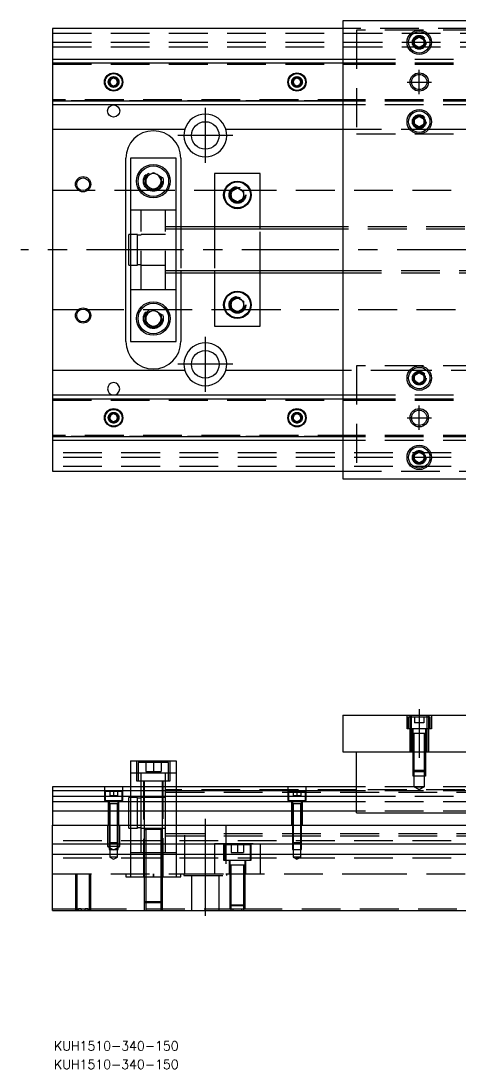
# Model space of a CAD drawing. Extents: x -10 to 545, y -268 to 77.
# Drawn here: x -10.3 to 133.3, y -268.4 to 75 of the extents above; entities that cross this region are included whole.
import ezdxf

# ---------------------------------------------------------------- set-up
doc = ezdxf.new("R2010")
doc.units = 0
doc.linetypes.add('CENTER', pattern=[50.8, 31.75, -6.35, 6.35, -6.35])
doc.linetypes.add('DASHED', pattern=[19.05, 12.7, -6.35])
doc.layers.get('0').update_dxf_attribs({"linetype": 'CONTINUOUS'})
doc.layers.add('CENTER', color=1, linetype='CENTER')
doc.styles.get("Standard").update_dxf_attribs({"font": 'txt.shx', "height": 3, "bigfont": 'bigfont.shx'})

# ---------------------------------------------------------------- blocks, each defined once
blk = doc.blocks.new('*U2')
at = {"color": 7, "linetype": 'CONTINUOUS'}
blk.add_text('KUH1510-340-150', height=3, dxfattribs=at).set_placement((0.51, -268.39))
blk = doc.blocks.new('*U3')
at = {"color": 7, "linetype": 'CONTINUOUS'}
blk.add_text('KUH1510-340-150', height=3, dxfattribs=at).set_placement((0.51, -262.31))

msp = doc.modelspace()

# ---------------------------------------------------------------- linework, layer by layer
at = {"color": 7, "linetype": 'CONTINUOUS'}
for p, q in [((95, 72.5), (0, 72.5)), ((0, 72.5), (0, 62.5)), ((95, 75), (95, -75)), ((245, 75), (95, 75)), ((118.5, 68.866026), (120, 69.73205)), ((118.5, 67.133974), (118.5, 68.866026)), ((120, 69.73205), (121.5, 68.866026)), ((121.5, 68.866026), (121.5, 67.133974)), ((120, 66.26795), (118.5, 67.133974)), ((121.5, 67.133974), (120, 66.26795)), ((0, 62.5), (95, 62.5)), ((0, 62.5), (0, 61.247728)), ((0, 61.247728), (95, 61.247728)), ((0, 61.247728), (0, 48.752272)), ((18.75, 55.721688), (20, 56.443376)), ((18.75, 54.278312), (18.75, 55.721688)), ((20, 56.443376), (21.25, 55.721688)), ((21.25, 55.721688), (21.25, 54.278312)), ((78.75, 55.721688), (80, 56.443376)), ((78.75, 54.278312), (78.75, 55.721688)), ((80, 56.443376), (81.25, 55.721688)), ((81.25, 55.721688), (81.25, 54.278312)), ((20, 53.556624), (18.75, 54.278312)), ((21.25, 54.278312), (20, 53.556624)), ((80, 53.556624), (78.75, 54.278312)), ((81.25, 54.278312), (80, 53.556624)), ((95, 48.752272), (0, 48.752272)), ((0, 48.752272), (0, 47.5)), ((95, 47.5), (0, 47.5)), ((0, 47.5), (0, 39.5)), ((118.5, 42.866026), (120, 43.73205)), ((118.5, 41.133974), (118.5, 42.866026)), ((120, 43.73205), (121.5, 42.866026)), ((121.5, 42.866026), (121.5, 41.133974)), ((0, 39.5), (43.291796, 39.5)), ((0, 39.5), (0, -39.5)), ((56.708204, 39.5), (95, 39.5)), ((120, 40.26795), (118.5, 41.133974)), ((121.5, 41.133974), (120, 40.26795)), ((24, -30), (24, 30)), ((25.5, 30), (25.5, -30)), ((40.5, 30), (25.5, 30)), ((40.5, -30), (40.5, 30)), ((42, 30), (42, 7.5)), ((30.5, 23.943376), (33, 25.386752)), ((33, 25.386752), (35.5, 23.943376)), ((68, 25), (53, 25)), ((53, 25), (53, 7.5)), ((68, 7.5), (68, 25)), ((30.5, 21.056624), (30.5, 23.943376)), ((33, 19.613248), (30.5, 21.056624)), ((35.5, 21.056624), (33, 19.613248)), ((35.5, 23.943376), (35.5, 21.056624)), ((58.5, 19.1547), (60.5, 20.309402)), ((58.5, 16.8453), (58.5, 19.1547)), ((60.5, 20.309402), (62.5, 19.1547)), ((62.5, 19.1547), (62.5, 16.8453)), ((60.5, 15.690598), (58.5, 16.8453)), ((62.5, 16.8453), (60.5, 15.690598)), ((95, 7.5), (40.5, 7.5)), ((25, -5), (25, 5)), ((25.5, 5), (25, 5)), ((25, -5), (25.5, -5)), ((40.5, -7.5), (95, -7.5)), ((42, -7.5), (42, -30)), ((53, -7.5), (53, -25)), ((68, -25), (68, -7.5)), ((58.5, -16.8453), (60.5, -15.690598)), ((58.5, -19.1547), (58.5, -16.8453)), ((60.5, -15.690598), (62.5, -16.8453)), ((62.5, -16.8453), (62.5, -19.1547)), ((30.5, -21.056624), (33, -19.613248)), ((33, -19.613248), (35.5, -21.056624)), ((60.5, -20.309402), (58.5, -19.1547)), ((62.5, -19.1547), (60.5, -20.309402)), ((30.5, -23.943376), (30.5, -21.056624)), ((33, -25.386752), (30.5, -23.943376)), ((35.5, -23.943376), (33, -25.386752)), ((35.5, -21.056624), (35.5, -23.943376)), ((53, -25), (68, -25)), ((25.5, -30), (40.5, -30)), ((43.291796, -39.5), (0, -39.5)), ((0, -39.5), (0, -47.5)), ((95, -39.5), (56.708204, -39.5)), ((118.5, -41.133974), (120, -40.26795)), ((118.5, -42.866026), (118.5, -41.133974)), ((120, -40.26795), (121.5, -41.133974)), ((121.5, -41.133974), (121.5, -42.866026)), ((120, -43.73205), (118.5, -42.866026)), ((121.5, -42.866026), (120, -43.73205)), ((0, -47.5), (95, -47.5)), ((0, -47.5), (0, -48.752272)), ((0, -48.752272), (95, -48.752272)), ((0, -48.752272), (0, -61.247728)), ((18.75, -54.278312), (20, -53.556624)), ((18.75, -55.721688), (18.75, -54.278312)), ((20, -53.556624), (21.25, -54.278312)), ((21.25, -54.278312), (21.25, -55.721688)), ((78.75, -54.278312), (80, -53.556624)), ((78.75, -55.721688), (78.75, -54.278312)), ((80, -53.556624), (81.25, -54.278312)), ((81.25, -54.278312), (81.25, -55.721688)), ((20, -56.443376), (18.75, -55.721688)), ((21.25, -55.721688), (20, -56.443376)), ((80, -56.443376), (78.75, -55.721688)), ((81.25, -55.721688), (80, -56.443376)), ((95, -61.247728), (0, -61.247728)), ((0, -61.247728), (0, -62.5)), ((95, -62.5), (0, -62.5)), ((0, -62.5), (0, -72.5)), ((118.5, -67.133974), (120, -66.26795)), ((118.5, -68.866026), (118.5, -67.133974)), ((120, -66.26795), (121.5, -67.133974)), ((121.5, -67.133974), (121.5, -68.866026)), ((120, -69.73205), (118.5, -68.866026)), ((121.5, -68.866026), (120, -69.73205)), ((0, -72.5), (95, -72.5)), ((95, -75), (245, -75)), ((95, -152.45), (245, -152.45)), ((95, -152.45), (95, -164.45)), ((95, -164.45), (245, -164.45)), ((99.5, -184.45), (99.5, -164.45)), ((25.5, -167.45), (25.5, -175.95)), ((25.5, -167.45), (40.5, -167.45)), ((40.5, -167.45), (40.5, -175.95)), ((99.5, -175.95), (0, -175.95)), ((0, -175.95), (0, -177.202272)), ((0, -177.202272), (0, -178.97668)), ((99.5, -177.202272), (0, -177.202272)), ((0, -178.97668), (99.5, -178.97668)), ((0, -178.97668), (0, -180.873076)), ((99.5, -180.873076), (0, -180.873076)), ((0, -180.873076), (0, -183.927372)), ((99.5, -183.927372), (0, -183.927372)), ((0, -183.927372), (0, -188.45)), ((99.5, -184.45), (140.5, -184.45)), ((0, -194.75), (0, -188.45)), ((0, -188.45), (340, -188.45)), ((340, -194.75), (0, -194.75)), ((0, -198.15), (0, -194.75)), ((0, -216.45), (0, -198.15)), ((340, -198.15), (0, -198.15)), ((0, -216.45), (340, -216.45))]:
    msp.add_line(p, q, dxfattribs=at)
at = {"color": 3, "linetype": 'DASHED'}
for p, q in [((158.000006, 72.5), (95, 72.5)), ((0, 71), (340, 71)), ((140.5, 72), (99.5, 72)), ((99.5, 72), (99.5, 38)), ((0, 68), (340, 68)), ((0, 66.5), (340, 66.5)), ((121.973226, 68.326156), (122, 68)), ((95, 62.5), (99.5, 62.5)), ((99.5, 62.5), (140.5, 62.5)), ((0, 61.1147), (95, 61.1147)), ((0, 61.1), (99.5, 61.1)), ((0, 60.8), (99.5, 60.8)), ((95, 61.247728), (99.5, 61.247728)), ((95, 61.1147), (99.5, 61.1147)), ((99.5, 61.247728), (140.5, 61.247728)), ((99.5, 61.1147), (140.5, 61.1147)), ((99.5, 61.1), (140.5, 61.1)), ((99.5, 60.8), (140.5, 60.8)), ((21.477374, 55.25955), (21.5, 55)), ((81.477374, 55.25955), (81.5, 55)), ((99.5, 49.2), (0, 49.2)), ((99.5, 48.9), (0, 48.9)), ((95, 48.8853), (0, 48.8853)), ((99.5, 48.8853), (95, 48.8853)), ((99.5, 48.752272), (95, 48.752272)), ((140.5, 49.2), (99.5, 49.2)), ((140.5, 48.9), (99.5, 48.9)), ((140.5, 48.8853), (99.5, 48.8853)), ((140.5, 48.752272), (99.5, 48.752272)), ((99.5, 47.5), (95, 47.5)), ((140.5, 47.5), (99.5, 47.5)), ((118, 42), (118.030168, 42.346066)), ((95, 39.5), (116.877502, 39.5)), ((99.5, 38), (140.5, 38)), ((116.877502, 39.5), (117.55051, 39.5)), ((117.55051, 39.5), (122.44949, 39.5)), ((122.44949, 39.5), (123.122498, 39.5)), ((123.122498, 39.5), (162.254033, 39.5)), ((30, 22.5), (30.020026, 22.846056)), ((9.359688, 19.5), (0, 19.5)), ((33, 19.5), (10.640312, 19.5)), ((59.030306, 19.5), (33, 19.5)), ((58, 18), (58.034018, 18.411016)), ((340, 19.5), (61.969694, 19.5)), ((29, 13), (25.5, 13)), ((29, -13), (29, 13)), ((37, 13), (29, 13)), ((37, -13), (37, 13)), ((40.5, 13), (37, 13)), ((40.5, 7.5), (37, 7.5)), ((42, 7.5), (42, 6.75)), ((53, 7.5), (53, 6.75)), ((68, 6.75), (68, 7.5)), ((154, 7.5), (95, 7.5)), ((27.85, 5), (25.5, 5)), ((27.85, -5), (27.85, 5)), ((29, 4.8), (27.85, 4.8)), ((37, 5), (29, 5)), ((40.5, 6.75), (37, 6.75)), ((42, 6.75), (42, -6.75)), ((53, 6.75), (53, -6.75)), ((68, -6.75), (68, 6.75)), ((154, 6.75), (95, 6.75)), ((25.5, -5), (27.85, -5)), ((27.85, -4.8), (29, -4.8)), ((29, -5), (37, -5)), ((37, -6.75), (40.5, -6.75)), ((42, -6.75), (42, -7.5)), ((53, -6.75), (53, -7.5)), ((68, -7.5), (68, -6.75)), ((95, -6.75), (154, -6.75)), ((37, -7.5), (40.5, -7.5)), ((95, -7.5), (154, -7.5)), ((25.5, -13), (29, -13)), ((29, -13), (37, -13)), ((37, -13), (40.5, -13)), ((0, -19.5), (9.359688, -19.5)), ((10.640312, -19.5), (33, -19.5)), ((33, -19.5), (59.030306, -19.5)), ((58, -18), (58.034018, -17.588984)), ((61.969694, -19.5), (340, -19.5)), ((30, -22.5), (30.020026, -22.153944)), ((116.877502, -39.5), (95, -39.5)), ((140.5, -38), (99.5, -38)), ((99.5, -38), (99.5, -72)), ((117.55051, -39.5), (116.877502, -39.5)), ((122.44949, -39.5), (117.55051, -39.5)), ((123.122498, -39.5), (122.44949, -39.5)), ((162.254033, -39.5), (123.122498, -39.5)), ((118, -42), (118.030168, -41.653934)), ((95, -47.5), (99.5, -47.5)), ((99.5, -47.5), (140.5, -47.5)), ((0, -48.8853), (95, -48.8853)), ((0, -48.9), (99.5, -48.9)), ((0, -49.2), (99.5, -49.2)), ((95, -48.752272), (99.5, -48.752272)), ((95, -48.8853), (99.5, -48.8853)), ((99.5, -48.752272), (140.5, -48.752272)), ((99.5, -48.8853), (140.5, -48.8853)), ((99.5, -48.9), (140.5, -48.9)), ((99.5, -49.2), (140.5, -49.2)), ((21.477374, -54.74045), (21.5, -55)), ((78.5, -55), (78.52041, -54.75339)), ((99.5, -60.8), (0, -60.8)), ((99.5, -61.1), (0, -61.1)), ((95, -61.1147), (0, -61.1147)), ((99.5, -61.1147), (95, -61.1147)), ((99.5, -61.247728), (95, -61.247728)), ((140.5, -60.8), (99.5, -60.8)), ((140.5, -61.1), (99.5, -61.1)), ((140.5, -61.1147), (99.5, -61.1147)), ((140.5, -61.247728), (99.5, -61.247728)), ((99.5, -62.5), (95, -62.5)), ((140.5, -62.5), (99.5, -62.5)), ((340, -66.5), (0, -66.5)), ((340, -68), (0, -68)), ((121.973226, -67.673844), (122, -68)), ((340, -71), (0, -71)), ((95, -72.5), (158.000006, -72.5)), ((116, -156.95), (116, -152.45)), ((116.5, -152.95), (123.5, -152.95)), ((116.5, -156.95), (116.5, -152.95)), ((117.000006, -152.95), (117.000006, -152.45)), ((117.000006, -156.95), (117.000006, -152.95)), ((117.5, -164.45), (117.5, -152.45)), ((118.5, -152.95), (118.5, -154.95)), ((120, -152.95), (120, -154.95)), ((121.5, -152.95), (121.5, -154.95)), ((122.5, -152.45), (122.5, -164.45)), ((122.999994, -152.45), (122.999994, -152.95)), ((122.999994, -152.95), (122.999994, -156.95)), ((123.5, -152.95), (123.5, -156.95)), ((124, -152.45), (124, -156.95)), ((124, -156.95), (116, -156.95)), ((117.000006, -164.45), (117.000006, -156.95)), ((117.75, -164.45), (117.75, -156.95)), ((118, -158.35), (118, -156.95)), ((120, -154.95), (118.5, -154.95)), ((121.5, -154.95), (120, -154.95)), ((122, -156.95), (122, -158.35)), ((122.25, -156.95), (122.25, -164.45)), ((122.999994, -156.95), (122.999994, -164.45)), ((117.999994, -158.35), (122.000006, -158.35)), ((117.999994, -158.35), (122.000006, -158.35)), ((117.999994, -158.35), (122.000006, -158.35)), ((118, -158.35), (118, -158.345)), ((118, -158.35), (118.216668, -158.35)), ((118, -158.355), (118, -158.35)), ((118, -164.45), (118, -158.35)), ((118.216668, -158.35), (121.783292, -158.35)), ((118.35, -164.45), (118.35, -158.35)), ((121.65, -158.35), (121.65, -164.45)), ((121.783292, -158.35), (122, -158.35)), ((122, -158.345), (122, -158.35)), ((122, -158.35), (122, -158.355)), ((122, -158.35), (122, -164.45)), ((118, -170.6), (118, -164.45)), ((118.000006, -170.600006), (118.000006, -164.45)), ((118.35, -170.95), (118.35, -164.45)), ((121.65, -164.45), (121.65, -170.95)), ((121.999994, -164.45), (121.999994, -170.600006)), ((122, -164.45), (122, -170.6)), ((27.5, -167.45), (27.5, -173.95)), ((38, -167.95), (28, -167.95)), ((28, -167.95), (28, -173.95)), ((30.5, -167.95), (30.5, -170.95)), ((33, -167.95), (33, -170.95)), ((35.5, -167.95), (35.5, -170.95)), ((38, -173.95), (38, -167.95)), ((38.5, -173.95), (38.5, -167.45)), ((29, -171.45), (25.5, -171.45)), ((29, -173.95), (29, -171.45)), ((37, -171.45), (29, -171.45)), ((30.5, -170.95), (33, -170.95)), ((33, -170.95), (35.5, -170.95)), ((37, -173.95), (37, -171.45)), ((40.5, -171.45), (37, -171.45)), ((122, -170.6), (118, -170.6)), ((118.35, -170.95), (118, -170.6)), ((118.000006, -172.45), (118.000006, -170.600006)), ((118.35, -170.95), (121.65, -170.95)), ((118.35, -172.45), (118.35, -170.95)), ((122, -170.6), (121.65, -170.95)), ((121.65, -170.95), (121.65, -172.45)), ((121.999994, -170.600006), (121.999994, -172.45)), ((27.5, -173.95), (38.5, -173.95)), ((29, -175.95), (29, -173.95)), ((29.75, -173.95), (29.75, -205.45)), ((30, -173.95), (30, -175.95)), ((36, -175.95), (36, -173.95)), ((36.25, -205.45), (36.25, -173.95)), ((37, -175.95), (37, -173.95)), ((121.999994, -172.45), (118.000006, -172.45)), ((118.35, -175.95), (118.35, -172.45)), ((121.65, -172.45), (121.65, -175.95)), ((17, -175.95), (17, -180.45)), ((22.75, -177.45), (17.25, -177.45)), ((17.25, -177.45), (17.25, -180.45)), ((18.75, -177.45), (18.75, -178.75)), ((20, -177.45), (20, -178.75)), ((21.25, -177.45), (21.25, -178.75)), ((22.75, -180.45), (22.75, -177.45)), ((23, -180.45), (23, -175.95)), ((25.5, -175.95), (25.5, -188.45)), ((29, -184.45), (29, -175.95)), ((30, -175.95), (30, -188.45)), ((36, -188.45), (36, -175.95)), ((37, -184.45), (37, -175.95)), ((40.5, -176.95), (37, -176.95)), ((37, -177.7), (290, -177.7)), ((40.5, -175.95), (40.5, -188.45)), ((99.5, -176.95), (40.5, -176.95)), ((77, -175.95), (77, -180.45)), ((82.75, -177.45), (77.25, -177.45)), ((77.25, -177.45), (77.25, -180.45)), ((78.75, -177.45), (78.75, -178.75)), ((80, -177.45), (80, -178.75)), ((81.25, -177.45), (81.25, -178.75)), ((82.75, -180.45), (82.75, -177.45)), ((83, -180.45), (83, -175.95)), ((140.5, -175.95), (99.5, -175.95)), ((154, -176.95), (99.5, -176.95)), ((140.5, -177.202272), (99.5, -177.202272)), ((118.35, -175.95), (121.65, -175.95)), ((120, -176.902628), (118.35, -175.95)), ((121.65, -175.95), (120, -176.902628)), ((17, -180.45), (23, -180.45)), ((18.25, -180.45), (18.25, -188.45)), ((19.998804, -181.45), (18.499994, -181.45)), ((18.5, -180.45), (18.5, -181.45)), ((18.5, -181.445), (18.5, -181.45)), ((18.624678, -181.45), (18.5, -181.45)), ((18.5, -181.45), (18.5, -181.455)), ((18.5, -181.45), (18.5, -188.45)), ((19.998804, -181.45), (18.624678, -181.45)), ((18.75, -178.75), (20, -178.75)), ((18.75, -181.45), (18.75, -188.45)), ((21.500006, -181.45), (19.998804, -181.45)), ((21.37533, -181.45), (19.998804, -181.45)), ((20, -178.75), (21.25, -178.75)), ((21.25, -188.45), (21.25, -181.45)), ((21.5, -181.45), (21.37533, -181.45)), ((21.5, -181.45), (21.5, -180.45)), ((21.5, -181.45), (21.5, -181.445)), ((21.5, -181.455), (21.5, -181.45)), ((21.5, -188.45), (21.5, -181.45)), ((21.75, -188.45), (21.75, -180.45)), ((25, -184.45), (25, -179.45)), ((25.5, -179.45), (25, -179.45)), ((27.85, -179.45), (25.5, -179.45)), ((27.85, -184.45), (27.85, -179.45)), ((29, -179.65), (27.85, -179.65)), ((30, -179.45), (29, -179.45)), ((36, -179.45), (30, -179.45)), ((37, -179.45), (36, -179.45)), ((77, -180.45), (83, -180.45)), ((78.25, -180.45), (78.25, -188.45)), ((79.998804, -181.45), (78.499994, -181.45)), ((81.500006, -181.45), (78.499994, -181.45)), ((78.5, -180.45), (78.5, -181.45)), ((78.5, -181.445), (78.5, -181.45)), ((78.624678, -181.45), (78.5, -181.45)), ((78.5, -181.45), (78.5, -181.455)), ((78.5, -181.45), (78.5, -188.45)), ((79.998804, -181.45), (78.624678, -181.45)), ((78.75, -178.75), (80, -178.75)), ((78.75, -181.45), (78.75, -188.45)), ((81.500006, -181.45), (79.998804, -181.45)), ((81.37533, -181.45), (79.998804, -181.45)), ((80, -178.75), (81.25, -178.75)), ((81.25, -188.45), (81.25, -181.45)), ((81.5, -181.45), (81.37533, -181.45)), ((81.5, -181.45), (81.5, -180.45)), ((81.5, -181.45), (81.5, -181.445)), ((81.5, -181.455), (81.5, -181.45)), ((81.5, -188.45), (81.5, -181.45)), ((81.75, -188.45), (81.75, -180.45)), ((99.5, -178.97668), (140.5, -178.97668)), ((140.5, -180.873076), (99.5, -180.873076)), ((25, -188.45), (25, -184.45)), ((27.85, -188.45), (27.85, -184.45)), ((29, -188.45), (29, -184.45)), ((37, -188.45), (37, -184.45)), ((140.5, -183.927372), (99.5, -183.927372)), ((18, -188.45), (18, -195.45)), ((18.5, -188.45), (18.5, -194.2)), ((18.500006, -188.45), (18.500002, -194.2)), ((18.75, -188.45), (18.75, -194.45)), ((21.25, -194.45), (21.25, -188.45)), ((21.499998, -194.2), (21.499994, -188.45)), ((21.5, -194.2), (21.5, -188.45)), ((22, -195.45), (22, -188.45)), ((25, -189.45), (25, -188.45)), ((25.5, -188.45), (25.5, -194.75)), ((27.85, -189.45), (27.85, -188.45)), ((29, -194.75), (29, -188.45)), ((30, -188.45), (30, -189.95)), ((36, -189.95), (36, -188.45)), ((37, -194.75), (37, -188.45)), ((40.5, -188.45), (40.5, -194.75)), ((43.291796, -204.45), (43.291796, -188.45)), ((56.708204, -188.45), (56.708204, -204.45)), ((78.5, -188.45), (78.5, -194.2)), ((78.500006, -188.45), (78.500002, -194.2)), ((78.75, -188.45), (78.75, -194.45)), ((81.25, -194.45), (81.25, -188.45)), ((81.499998, -194.2), (81.499994, -188.45)), ((81.5, -194.2), (81.5, -188.45)), ((25, -189.45), (25.5, -189.45)), ((25.5, -189.45), (27.85, -189.45)), ((27.85, -189.25), (29, -189.25)), ((29, -189.45), (30, -189.45)), ((36.000006, -189.95), (29.999994, -189.95)), ((36.000006, -189.95), (29.999994, -189.95)), ((36.000006, -189.95), (29.999994, -189.95)), ((30, -189.45), (36, -189.45)), ((30, -189.945), (30, -189.95)), ((30, -189.95), (30.34965, -189.95)), ((30.349602, -189.95), (30, -189.95)), ((30, -189.95), (30, -189.955)), ((30, -189.95), (30, -194.75)), ((35.65035, -189.95), (30.349602, -189.95)), ((30.5, -189.95), (30.5, -194.75)), ((35.5, -194.75), (35.5, -189.95)), ((35.650204, -189.95), (36, -189.95)), ((36, -189.95), (35.65035, -189.95)), ((36, -189.45), (37, -189.45)), ((36, -189.95), (36, -189.945)), ((36, -189.955), (36, -189.95)), ((36, -194.75), (36, -189.95)), ((37, -191.2), (290, -191.2)), ((37, -191.95), (290, -191.95)), ((340, -193.6), (0, -193.6)), ((22, -195.45), (18, -195.45)), ((18, -195.45), (20, -196.6047)), ((18.5, -194.2), (21.5, -194.2)), ((18.5, -194.2), (18.75, -194.45)), ((18.500002, -194.2), (18.500006, -194.75)), ((18.500006, -194.75), (18.500006, -196.45)), ((21.25, -194.45), (18.75, -194.45)), ((18.75, -194.45), (18.75, -196.45)), ((20, -196.6047), (22, -195.45)), ((21.25, -194.45), (21.5, -194.2)), ((21.25, -196.45), (21.25, -194.45)), ((21.499994, -194.75), (21.499998, -194.2)), ((21.499994, -196.45), (21.499994, -194.75)), ((25.5, -194.75), (25.5, -198.15)), ((29, -197.45), (29, -194.75)), ((30, -194.75), (30, -198.15)), ((30.5, -194.75), (30.5, -198.15)), ((35.5, -198.15), (35.5, -194.75)), ((36, -198.15), (36, -194.75)), ((37, -197.45), (37, -194.75)), ((40.5, -194.75), (40.5, -198.15)), ((53, -194.45), (53, -194.75)), ((53, -194.45), (68, -194.45)), ((53, -194.75), (53, -198.15)), ((56, -194.45), (56, -199.95)), ((64.75, -194.95), (56.25, -194.95)), ((56.25, -194.95), (56.25, -198.15)), ((58.5, -194.95), (58.5, -197.45)), ((60.5, -194.95), (60.5, -197.45)), ((62.5, -194.95), (62.5, -197.45)), ((64.75, -198.15), (64.75, -194.95)), ((65, -199.95), (65, -194.45)), ((68, -194.45), (68, -194.75)), ((68, -194.75), (68, -198.15)), ((78.5, -194.2), (81.5, -194.2)), ((78.5, -194.2), (78.75, -194.45)), ((78.500002, -194.2), (78.500006, -194.75)), ((78.500006, -194.75), (78.500006, -196.45)), ((81.25, -194.45), (78.75, -194.45)), ((78.75, -194.45), (78.75, -196.45)), ((81.25, -194.45), (81.5, -194.2)), ((81.25, -196.45), (81.25, -194.45)), ((81.499994, -194.75), (81.499998, -194.2)), ((81.499994, -196.45), (81.499994, -194.75)), ((18.500006, -196.45), (21.499994, -196.45)), ((18.75, -196.45), (18.75, -198.95)), ((21.25, -198.95), (18.75, -198.95)), ((18.75, -198.95), (20, -199.671688)), ((20, -199.671688), (21.25, -198.95)), ((21.25, -198.95), (21.25, -196.45)), ((25.5, -197.45), (29, -197.45)), ((25.5, -198.15), (25.5, -205.45)), ((29, -197.45), (30, -197.45)), ((30, -197.45), (30.5, -197.45)), ((30, -198.15), (30, -205.45)), ((30.5, -197.45), (35.5, -197.45)), ((30.5, -198.15), (30.5, -205.45)), ((35.5, -197.45), (36, -197.45)), ((35.5, -205.45), (35.5, -198.15)), ((36, -197.45), (37, -197.45)), ((36, -205.45), (36, -198.15)), ((37, -197.45), (40.5, -197.45)), ((40.5, -198.15), (40.5, -205.45)), ((53, -198.15), (53, -204.45)), ((56.25, -198.15), (56.25, -199.95)), ((58.5, -197.45), (60.5, -197.45)), ((60.5, -197.45), (62.5, -197.45)), ((64.75, -199.95), (64.75, -198.15)), ((68, -198.15), (68, -204.45)), ((78.500006, -196.45), (81.499994, -196.45)), ((78.75, -196.45), (78.75, -198.95)), ((81.25, -198.95), (78.75, -198.95)), ((78.75, -198.95), (80, -199.671688)), ((80, -199.671688), (81.25, -198.95)), ((81.25, -198.95), (81.25, -196.45)), ((340, -199.3), (0, -199.3)), ((56, -199.95), (65, -199.95)), ((57.75, -199.95), (57.75, -204.45)), ((63.000006, -201.55), (57.999994, -201.55)), ((63.000006, -201.55), (57.999994, -201.55)), ((58, -199.95), (58, -201.55)), ((58, -201.545), (58, -201.55)), ((58.257468, -201.55), (58, -201.55)), ((58, -201.55), (58, -201.555)), ((58, -201.55), (58, -204.45)), ((62.742552, -201.55), (58.257468, -201.55)), ((58.4, -201.55), (58.4, -204.45)), ((62.6, -204.45), (62.6, -201.55)), ((63, -201.55), (62.742552, -201.55)), ((63, -201.55), (63, -199.95)), ((63, -201.55), (63, -201.545)), ((63, -201.555), (63, -201.55)), ((63, -204.45), (63, -201.55)), ((63.25, -204.45), (63.25, -199.95)), ((0, -204.45), (43.291796, -204.45)), ((7.500006, -204.45), (7.500006, -216.45)), ((7.9, -204.45), (12.1, -204.45)), ((7.9, -204.45), (7.9, -216.45)), ((12.1, -216.45), (12.1, -204.45)), ((12.499994, -216.45), (12.499994, -204.45)), ((24, -204.45), (24, -205.45)), ((24, -205.45), (33, -205.45)), ((30, -205.45), (30, -213.45)), ((30.000006, -205.45), (30.000006, -213.450006)), ((30.5, -205.45), (30.5, -213.95)), ((33, -204.45), (33, -205.45)), ((33, -205.45), (33, -204.45)), ((33, -205.45), (42, -205.45)), ((35.5, -213.95), (35.5, -205.45)), ((35.999994, -213.450006), (35.999994, -205.45)), ((36, -213.45), (36, -205.45)), ((42, -205.45), (42, -204.45)), ((43, -204.45), (43, -204.95)), ((43, -204.95), (57, -204.95)), ((43.291796, -204.45), (56.708204, -204.45)), ((45.5, -204.95), (45.5, -216.45)), ((54.5, -216.45), (54.5, -204.95)), ((56.708204, -204.45), (103.291796, -204.45)), ((57, -204.95), (57, -204.45)), ((58, -204.45), (58, -214.55)), ((58.000006, -204.45), (58.000006, -214.550006)), ((58.4, -204.45), (58.4, -214.95)), ((62.6, -214.95), (62.6, -204.45)), ((62.999994, -214.550006), (62.999994, -204.45)), ((63, -214.55), (63, -204.45)), ((103.291796, -204.45), (236.708204, -204.45)), ((0, -215.95), (8.500008, -215.95)), ((9.359688, -215.95), (8.500008, -215.95)), ((8.500008, -216.45), (8.500008, -215.95)), ((8.500008, -215.95), (9.359688, -215.95)), ((9.359688, -215.95), (10.640312, -215.95)), ((9.359688, -215.95), (9.359688, -216.45)), ((11.499992, -215.95), (10.640312, -215.95)), ((10.640312, -216.45), (10.640312, -215.95)), ((10.640312, -215.95), (11.499992, -215.95)), ((11.499992, -215.95), (11.499992, -216.45)), ((11.499992, -215.95), (58.500006, -215.95)), ((30, -213.45), (36, -213.45)), ((30, -213.45), (30.5, -213.95)), ((30.000006, -213.450006), (30.000006, -216.45)), ((35.5, -213.95), (30.5, -213.95)), ((30.5, -213.95), (30.5, -216.45)), ((35.5, -213.95), (36, -213.45)), ((35.5, -216.45), (35.5, -213.95)), ((35.999994, -216.45), (35.999994, -213.450006)), ((58, -214.55), (63, -214.55)), ((58, -214.55), (58.4, -214.95)), ((58.000006, -214.550006), (58.000006, -215.95)), ((58.500006, -215.95), (58.000006, -215.95)), ((62.6, -214.95), (58.4, -214.95)), ((58.4, -214.95), (58.4, -215.95)), ((58.500006, -216.45), (58.500006, -215.95)), ((58.500006, -215.95), (59.030306, -215.95)), ((59.030306, -215.95), (61.969694, -215.95)), ((59.030306, -215.95), (59.030306, -216.45)), ((61.969694, -216.45), (61.969694, -215.95)), ((61.969694, -215.95), (62.499994, -215.95)), ((62.999994, -215.95), (62.499994, -215.95)), ((62.499994, -215.95), (62.499994, -216.45)), ((62.499994, -215.95), (340, -215.95)), ((62.6, -214.95), (63, -214.55)), ((62.6, -215.95), (62.6, -214.95)), ((62.999994, -215.95), (62.999994, -214.550006))]:
    msp.add_line(p, q, dxfattribs=at)
at = {"color": 3, "linetype": 'CONTINUOUS'}
for p, q in [((95, 6.75), (40.5, 6.75)), ((40.5, -6.75), (95, -6.75))]:
    msp.add_line(p, q, dxfattribs=at)
at = {"color": 7, "linetype": 'CONTINUOUS'}
for centre, radius in [((120, 68), 4), ((120, 68), 3.5), ((20, 55), 3), ((20, 55), 2.75), ((80, 55), 3), ((80, 55), 2.75), ((120, 55), 2.5), ((20, 45.5), 2), ((120, 42), 4), ((120, 42), 3.5), ((50, 37.5), 4.5), ((33, 22.5), 5.5), ((33, 22.5), 5), ((10, 21.5), 2.1), ((60.5, 18), 4.5), ((60.5, 18), 4.25), ((60.5, -18), 4.5), ((33, -22.5), 5.5), ((60.5, -18), 4.25), ((10, -21.5), 2.1), ((33, -22.5), 5), ((50, -37.5), 4.5), ((120, -42), 4), ((120, -42), 3.5), ((20, -55), 3), ((20, -55), 2.75), ((80, -55), 3), ((80, -55), 2.75), ((120, -55), 2.5), ((120, -68), 4), ((120, -68), 3.5)]:
    msp.add_circle(centre, radius, dxfattribs=at)
at = {"color": 3, "linetype": 'DASHED'}
for centre, radius in [((120, 68), 2.25), ((120, 68), 2), ((20, 55), 1.75), ((20, 55), 1.5), ((80, 55), 1.75), ((80, 55), 1.5), ((120, 42), 2.25), ((120, 42), 2), ((33, 22.5), 3.25), ((33, 22.5), 3), ((60.5, 18), 2.75), ((60.5, 18), 2.5), ((60.5, -18), 2.75), ((60.5, -18), 2.5), ((33, -22.5), 3.25), ((33, -22.5), 3), ((120, -42), 2.25), ((120, -42), 2), ((20, -55), 1.75), ((20, -55), 1.5), ((80, -55), 1.75), ((80, -55), 1.5), ((120, -68), 2.25), ((120, -68), 2)]:
    msp.add_circle(centre, radius, dxfattribs=at)
at = {"color": 3, "linetype": 'CONTINUOUS'}
for centre, radius in [((120, 55), 3), ((10, 21.5), 2.5), ((10, -21.5), 2.5), ((120, -55), 3)]:
    msp.add_circle(centre, radius, dxfattribs=at)
at = {"color": 7, "linetype": 'CONTINUOUS'}
for centre, radius, start, end in [((120, 68), 1.65, 155.380023, 180), ((120, 68), 1.65, 144.619977, 155.380023), ((120, 68), 1.65, 95.380023, 144.619977), ((120, 68), 1.65, 84.619977, 95.380023), ((120, 68), 1.65, 35.380023, 84.619977), ((120, 68), 1.65, 24.619977, 35.380023), ((120, 68), 1.65, 335.380023, 24.619977), ((120, 68), 1.65, 180, 204.619977), ((120, 68), 1.65, 204.619977, 215.380023), ((120, 68), 1.65, 215.380023, 264.619977), ((120, 68), 1.65, 264.619977, 275.380023), ((120, 68), 1.65, 275.380023, 324.619977), ((120, 68), 1.65, 324.619977, 335.380023), ((20, 55), 1.25, 120, 180), ((20, 55), 1.25, 180, 240), ((20, 55), 1.25, 60, 120), ((20, 55), 1.25, 0, 60), ((20, 55), 1.25, 300, 0), ((80, 55), 1.25, 120, 180), ((80, 55), 1.25, 180, 240), ((80, 55), 1.25, 60, 120), ((80, 55), 1.25, 0, 60), ((80, 55), 1.25, 300, 0), ((20, 55), 1.25, 240, 300), ((80, 55), 1.25, 240, 300), ((50, 37.5), 7, 16.60155, 163.39845), ((120, 42), 1.65, 155.380023, 180), ((120, 42), 1.65, 180, 204.619977), ((120, 42), 1.65, 144.619977, 155.380023), ((120, 42), 1.65, 204.619977, 215.380023), ((120, 42), 1.65, 95.380023, 144.619977), ((120, 42), 1.65, 84.619977, 95.380023), ((120, 42), 1.65, 35.380023, 84.619977), ((120, 42), 1.65, 24.619977, 35.380023), ((120, 42), 1.65, 324.619977, 335.380023), ((120, 42), 1.65, 335.380023, 24.619977), ((33, 30), 9, 90, 180), ((33, 30), 9, 0, 90), ((50, 37.5), 7, 163.39845, 16.60155), ((120, 42), 1.65, 215.380023, 264.619977), ((120, 42), 1.65, 264.619977, 275.380023), ((120, 42), 1.65, 275.380023, 324.619977), ((33, 22.5), 2.5, 120, 180), ((33, 22.5), 2.5, 60, 120), ((33, 22.5), 2.5, 0, 60), ((33, 22.5), 2.5, 180, 240), ((33, 22.5), 2.5, 300, 0), ((33, 22.5), 2.5, 240, 300), ((60.5, 18), 2.1, 162.24721, 180), ((60.5, 18), 2.1, 180, 197.75279), ((60.5, 18), 2.1, 137.75279, 162.24721), ((60.5, 18), 2.1, 197.75279, 222.24721), ((60.5, 18), 2.1, 102.24721, 137.75279), ((60.5, 18), 2.1, 77.75279, 102.24721), ((60.5, 18), 2.1, 42.24721, 77.75279), ((60.5, 18), 2.1, 17.75279, 42.24721), ((60.5, 18), 2.1, 317.75279, 342.24721), ((60.5, 18), 2.1, 342.24721, 17.75279), ((60.5, 18), 2.1, 222.24721, 257.75279), ((60.5, 18), 2.1, 257.75279, 282.24721), ((60.5, 18), 2.1, 282.24721, 317.75279), ((60.5, -18), 2.1, 137.75279, 162.24721), ((60.5, -18), 2.1, 102.24721, 137.75279), ((60.5, -18), 2.1, 77.75279, 102.24721), ((60.5, -18), 2.1, 42.24721, 77.75279), ((60.5, -18), 2.1, 17.75279, 42.24721), ((33, -22.5), 2.5, 120, 180), ((33, -22.5), 2.5, 60, 120), ((33, -22.5), 2.5, 0, 60), ((60.5, -18), 2.1, 162.24721, 180), ((60.5, -18), 2.1, 180, 197.75279), ((60.5, -18), 2.1, 197.75279, 222.24721), ((60.5, -18), 2.1, 222.24721, 257.75279), ((60.5, -18), 2.1, 257.75279, 282.24721), ((60.5, -18), 2.1, 282.24721, 317.75279), ((60.5, -18), 2.1, 317.75279, 342.24721), ((60.5, -18), 2.1, 342.24721, 17.75279), ((33, -22.5), 2.5, 180, 240), ((33, -22.5), 2.5, 300, 0), ((33, -22.5), 2.5, 240, 300), ((33, -30), 9, 180, 270), ((33, -30), 9, 270, 0), ((50, -37.5), 7, 343.39845, 196.60155), ((50, -37.5), 7, 196.60155, 343.39845), ((120, -42), 1.65, 144.619977, 155.380023), ((120, -42), 1.65, 95.380023, 144.619977), ((120, -42), 1.65, 84.619977, 95.380023), ((120, -42), 1.65, 35.380023, 84.619977), ((120, -42), 1.65, 24.619977, 35.380023), ((20, -45.5), 2, 90, 270), ((20, -45.5), 2, 270, 90), ((120, -42), 1.65, 155.380023, 180), ((120, -42), 1.65, 180, 204.619977), ((120, -42), 1.65, 204.619977, 215.380023), ((120, -42), 1.65, 215.380023, 264.619977), ((120, -42), 1.65, 264.619977, 275.380023), ((120, -42), 1.65, 275.380023, 324.619977), ((120, -42), 1.65, 324.619977, 335.380023), ((120, -42), 1.65, 335.380023, 24.619977), ((20, -55), 1.25, 120, 180), ((20, -55), 1.25, 60, 120), ((20, -55), 1.25, 0, 60), ((80, -55), 1.25, 120, 180), ((80, -55), 1.25, 60, 120), ((80, -55), 1.25, 0, 60), ((20, -55), 1.25, 180, 240), ((20, -55), 1.25, 240, 300), ((20, -55), 1.25, 300, 0), ((80, -55), 1.25, 180, 240), ((80, -55), 1.25, 240, 300), ((80, -55), 1.25, 300, 0), ((120, -68), 1.65, 155.380023, 180), ((120, -68), 1.65, 180, 204.619977), ((120, -68), 1.65, 144.619977, 155.380023), ((120, -68), 1.65, 95.380023, 144.619977), ((120, -68), 1.65, 84.619977, 95.380023), ((120, -68), 1.65, 35.380023, 84.619977), ((120, -68), 1.65, 24.619977, 35.380023), ((120, -68), 1.65, 335.380023, 24.619977), ((120, -68), 1.65, 204.619977, 215.380023), ((120, -68), 1.65, 215.380023, 264.619977), ((120, -68), 1.65, 264.619977, 275.380023), ((120, -68), 1.65, 275.380023, 324.619977), ((120, -68), 1.65, 324.619977, 335.380023)]:
    msp.add_arc(centre, radius, start, end, dxfattribs=at)
at = {"layer": 'CENTER', "color": 1, "linetype": 'CENTER'}
for p, q in [((120, 51), (120, 59)), ((116, 55), (124, 55)), ((50, 46.5), (50, 28.5)), ((59, 37.5), (41, 37.5)), ((398.492256, 0), (-10.32213, 0)), ((50, -28.5), (50, -46.5)), ((59, -37.5), (41, -37.5)), ((120, -59), (120, -51)), ((116, -55), (124, -55)), ((120, -150.45), (120, -166.45)), ((50, -186.45), (50, -218.45))]:
    msp.add_line(p, q, dxfattribs=at)

# ---------------------------------------------------------------- block references
at = {"color": 7, "linetype": 'CONTINUOUS'}
for name in ['*U3', '*U2']:
    msp.add_blockref(name, (0, 0), dxfattribs=at)

doc.saveas('drawing.dxf')
